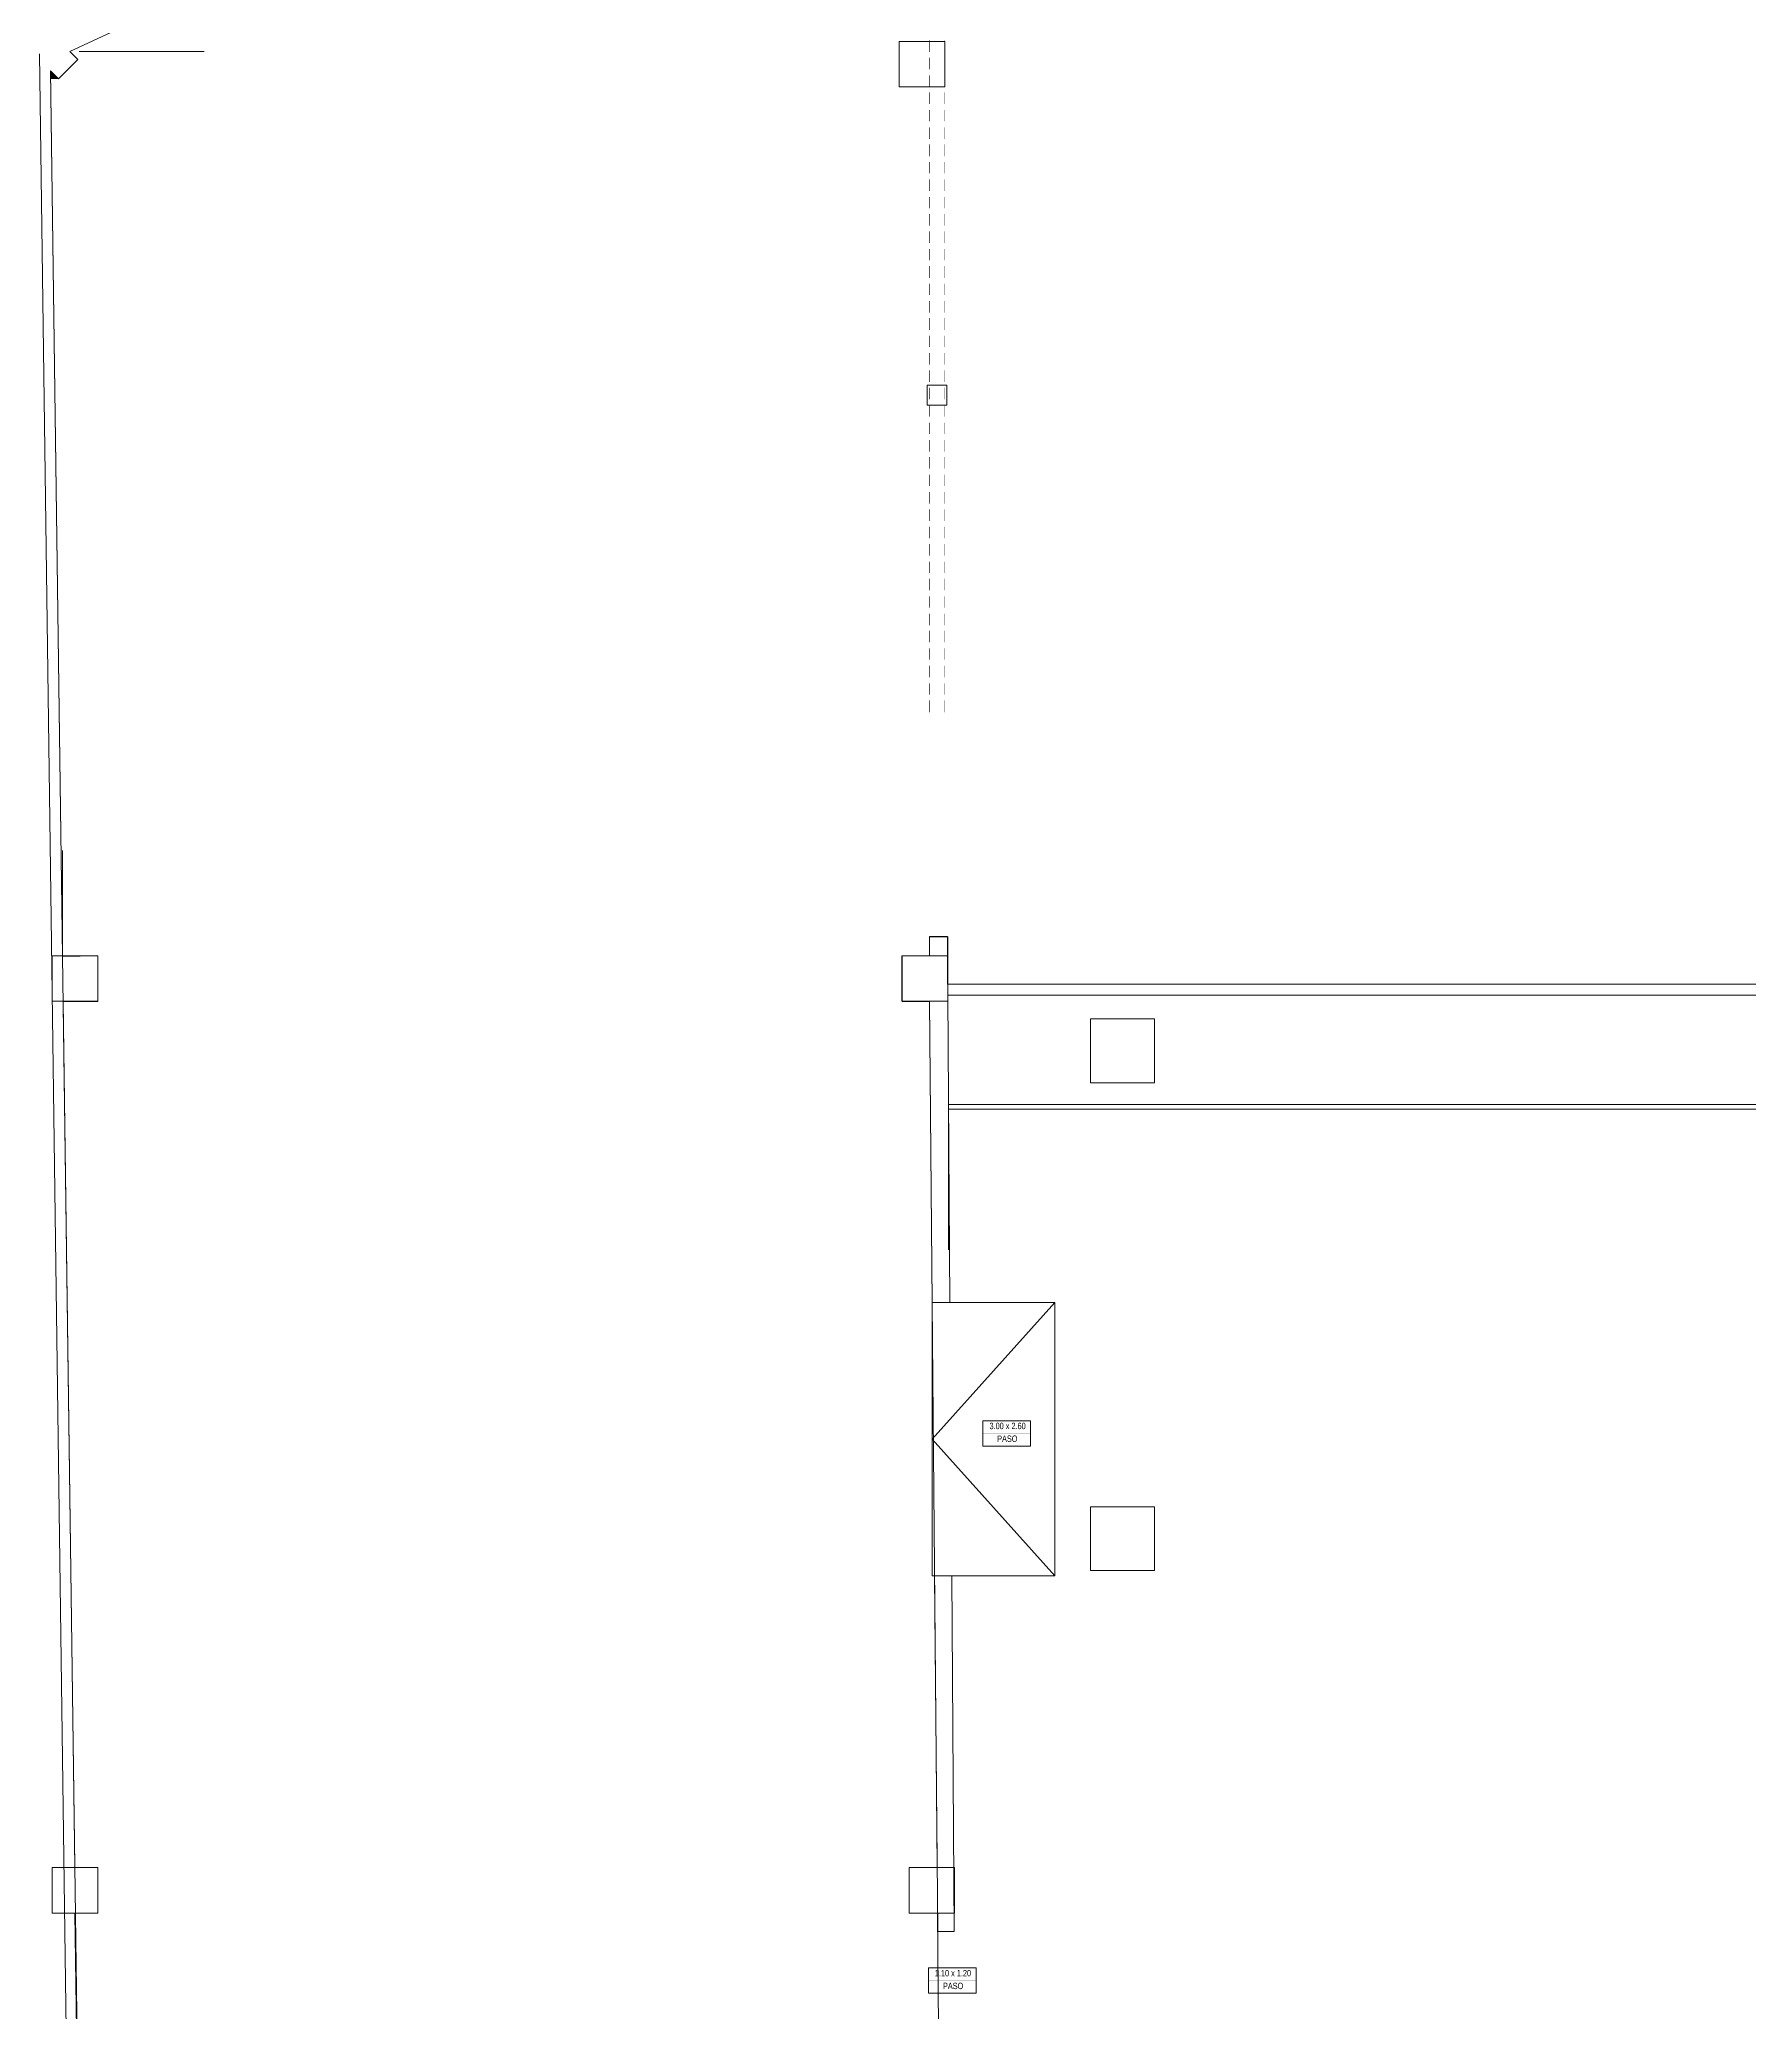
# Model space of a CAD drawing. Header units: millimetres. Extents: x -1039 to -616, y 378 to 719.
# Drawn here: x -821.91 to -800.64, y 572.84 to 597.39 of the extents above; entities that cross this region are included whole.
import ezdxf

# ---------------------------------------------------------------- set-up
doc = ezdxf.new("R2010")
doc.units = ezdxf.units.MM
for name, color, linetype, true_color in [('PDF_0', 8, 'CONTINUOUS', 0x767676), ('PDF_P-Cotas', 8, 'CONTINUOUS', 0x767676), ('PDF_P-Hatch TODO', 252, 'CONTINUOUS', 0x989898), ('PDF_P-Proyeccion', 252, 'CONTINUOUS', 0x989898)]:
    doc.layers.add(name, color=color, linetype=linetype, true_color=true_color)
for name, color, linetype in [('PDF_P-Columnas concreto', 7, 'CONTINUOUS'), ('PDF_P-M Lamina', 7, 'CONTINUOUS'), ('PDF_P-Muros Acabados', 7, 'CONTINUOUS'), ('PDF_P-Piso', 7, 'CONTINUOUS'), ('PDF_P-Texto', 7, 'CONTINUOUS'), ('PDF_Texto', 7, 'CONTINUOUS')]:
    doc.layers.add(name, color=color, linetype=linetype)
doc.styles.add('PDF Arial Narrow', font='PDF Arial Narrow')

msp = doc.modelspace()

# ---------------------------------------------------------------- linework, layer by layer
at = {"layer": 'PDF_0', "color": 30}
for points in [[(-821.776, 597.002), (-821.676, 596.901), (-821.776, 596.901)], [(-821.626, 585.99), (-821.188, 585.99), (-821.626, 585.985)]]:
    msp.add_solid(points, dxfattribs=at)
at = {"layer": 'PDF_P-Columnas concreto', "lineweight": 5}
for points in [[(-810.651, 596.801), (-811.216, 596.801), (-811.216, 597.366), (-810.651, 597.366)], [(-821.754, 585.425), (-821.754, 585.99), (-821.188, 585.99), (-821.188, 585.425)], [(-811.184, 585.425), (-811.184, 585.99), (-810.614, 585.99), (-810.614, 585.425)], [(-808.836, 584.412), (-808.043, 584.412), (-808.043, 585.206), (-808.836, 585.206)], [(-808.836, 578.344), (-808.043, 578.344), (-808.043, 579.137), (-808.836, 579.137)], [(-821.754, 574.08), (-821.754, 574.646), (-821.188, 574.646), (-821.188, 574.08)], [(-811.093, 574.08), (-811.093, 574.646), (-810.528, 574.646), (-810.528, 574.08)]]:
    msp.add_lwpolyline(points, close=True, dxfattribs=at)
at = {"layer": 'PDF_P-Cotas', "lineweight": 0}
for points in [[(-821.421, 597.243), (-819.866, 597.243)], [(-821.626, 586.104), (-821.626, 587.303)], [(-810.491, 584.084), (-808.781, 584.084)], [(-810.605, 583.97), (-810.605, 582.333)]]:
    msp.add_lwpolyline(points, dxfattribs=at)
at = {"layer": 'PDF_P-Hatch TODO', "lineweight": 0}
for points in [[(-821.318, 563.308), (-821.473, 574.078), (-821.188, 574.078), (-821.188, 574.646), (-821.473, 574.646), (-821.619, 585.422), (-821.188, 585.422), (-821.188, 585.99), (-821.628, 585.983), (-821.776, 596.999), (-821.676, 596.901), (-821.434, 597.143), (-821.535, 597.243), (-811.219, 602.031)], [(-796.131, 585.637), (-810.617, 585.637), (-810.617, 586.229), (-810.842, 586.229), (-810.842, 585.99), (-811.182, 585.99), (-811.182, 585.422), (-810.84, 585.422), (-810.744, 574.646), (-811.095, 574.646), (-811.095, 574.078), (-810.74, 574.078), (-810.644, 563.176)]]:
    msp.add_lwpolyline(points, dxfattribs=at)
at = {"layer": 'PDF_P-M Lamina', "lineweight": 5}
for points in [[(-810.605, 584.139), (-782.627, 584.139), (-782.627, 585.502)], [(-810.605, 584.084), (-782.568, 584.084), (-782.568, 585.502)]]:
    msp.add_lwpolyline(points, dxfattribs=at)
at = {"layer": 'PDF_P-Muros Acabados', "lineweight": 5}
for points in [[(-821.913, 597.211), (-821.275, 549.882), (-821.138, 549.882), (-821.776, 597.002), (-821.676, 596.901), (-821.434, 597.143), (-821.535, 597.243)], [(-810.842, 585.425), (-810.806, 581.677), (-810.587, 581.677), (-810.614, 585.502), (-782.568, 585.502), (-782.568, 585.954), (-782.796, 585.954), (-782.796, 585.639), (-810.614, 585.639), (-810.614, 586.227), (-810.842, 586.227), (-810.842, 585.99)], [(-810.742, 573.852), (-810.532, 573.852), (-810.564, 578.275), (-810.779, 578.275), (-810.738, 573.852)]]:
    msp.add_lwpolyline(points, dxfattribs=at)
msp.add_lwpolyline([(-810.87, 592.843), (-810.624, 592.843), (-810.624, 593.089), (-810.87, 593.089)], close=True, dxfattribs=at)
at = {"layer": 'PDF_P-Piso', "lineweight": 5}
msp.add_lwpolyline([(-810.806, 581.677), (-809.283, 581.677), (-809.283, 578.275), (-810.806, 578.275)], close=True, dxfattribs=at)
msp.add_lwpolyline([(-809.283, 581.677), (-810.806, 579.976), (-809.283, 578.275)], dxfattribs=at)
at = {"layer": 'PDF_P-Proyeccion', "lineweight": 0}
msp.add_lwpolyline([(-810.646, 586.227), (-810.651, 586.227)], dxfattribs=at)
at = {"layer": 'PDF_P-Proyeccion'}
for points in [[(-810.847, 597.234), (-810.838, 597.234), (-810.847, 597.38)], [(-810.838, 597.234), (-810.847, 597.38), (-810.838, 597.38)], [(-810.646, 597.38), (-810.651, 597.38), (-810.646, 597.234)], [(-810.651, 597.38), (-810.646, 597.234), (-810.651, 597.234)], [(-810.847, 597.02), (-810.838, 597.02), (-810.847, 597.166)], [(-810.838, 597.02), (-810.847, 597.166), (-810.838, 597.166)], [(-810.646, 597.166), (-810.651, 597.166), (-810.646, 597.02)], [(-810.651, 597.166), (-810.646, 597.02), (-810.651, 597.02)], [(-810.847, 596.806), (-810.838, 596.806), (-810.847, 596.947)], [(-810.838, 596.806), (-810.847, 596.947), (-810.838, 596.947)], [(-810.646, 596.947), (-810.651, 596.947), (-810.646, 596.806)], [(-810.651, 596.947), (-810.646, 596.806), (-810.651, 596.806)], [(-810.847, 596.587), (-810.838, 596.587), (-810.847, 596.733)], [(-810.838, 596.587), (-810.847, 596.733), (-810.838, 596.733)], [(-810.646, 596.733), (-810.651, 596.733), (-810.646, 596.587)], [(-810.651, 596.733), (-810.646, 596.587), (-810.651, 596.587)], [(-810.847, 596.372), (-810.838, 596.372), (-810.847, 596.514)], [(-810.838, 596.372), (-810.847, 596.514), (-810.838, 596.514)], [(-810.847, 596.154), (-810.838, 596.154), (-810.847, 596.299)], [(-810.838, 596.154), (-810.847, 596.299), (-810.838, 596.299)], [(-810.646, 596.514), (-810.651, 596.514), (-810.646, 596.372)], [(-810.651, 596.514), (-810.646, 596.372), (-810.651, 596.372)], [(-810.646, 596.299), (-810.651, 596.299), (-810.646, 596.154)], [(-810.651, 596.299), (-810.646, 596.154), (-810.651, 596.154)], [(-810.847, 595.939), (-810.838, 595.939), (-810.847, 596.085)], [(-810.838, 595.939), (-810.847, 596.085), (-810.838, 596.085)], [(-810.646, 596.085), (-810.651, 596.085), (-810.646, 595.939)], [(-810.651, 596.085), (-810.646, 595.939), (-810.651, 595.939)], [(-810.847, 595.725), (-810.838, 595.725), (-810.847, 595.866)], [(-810.838, 595.725), (-810.847, 595.866), (-810.838, 595.866)], [(-810.646, 595.866), (-810.651, 595.866), (-810.646, 595.725)], [(-810.651, 595.866), (-810.646, 595.725), (-810.651, 595.725)], [(-810.847, 595.506), (-810.838, 595.506), (-810.847, 595.652)], [(-810.838, 595.506), (-810.847, 595.652), (-810.838, 595.652)], [(-810.646, 595.652), (-810.651, 595.652), (-810.646, 595.506)], [(-810.651, 595.652), (-810.646, 595.506), (-810.651, 595.506)], [(-810.847, 595.292), (-810.838, 595.292), (-810.847, 595.433)], [(-810.838, 595.292), (-810.847, 595.433), (-810.838, 595.433)], [(-810.646, 595.433), (-810.651, 595.433), (-810.646, 595.292)], [(-810.651, 595.433), (-810.646, 595.292), (-810.651, 595.292)], [(-810.847, 595.073), (-810.838, 595.073), (-810.847, 595.219)], [(-810.838, 595.073), (-810.847, 595.219), (-810.838, 595.219)], [(-810.646, 595.219), (-810.651, 595.219), (-810.646, 595.073)], [(-810.651, 595.219), (-810.646, 595.073), (-810.651, 595.073)], [(-810.847, 594.859), (-810.838, 594.859), (-810.847, 595.004)], [(-810.838, 594.859), (-810.847, 595.004), (-810.838, 595.004)], [(-810.646, 595.004), (-810.651, 595.004), (-810.646, 594.859)], [(-810.651, 595.004), (-810.646, 594.859), (-810.651, 594.859)], [(-810.847, 594.644), (-810.838, 594.644), (-810.847, 594.786)], [(-810.838, 594.644), (-810.847, 594.786), (-810.838, 594.786)], [(-810.847, 594.425), (-810.838, 594.425), (-810.847, 594.571)], [(-810.838, 594.425), (-810.847, 594.571), (-810.838, 594.571)], [(-810.646, 594.786), (-810.651, 594.786), (-810.646, 594.644)], [(-810.651, 594.786), (-810.646, 594.644), (-810.651, 594.644)], [(-810.646, 594.571), (-810.651, 594.571), (-810.646, 594.425)], [(-810.651, 594.571), (-810.646, 594.425), (-810.651, 594.425)], [(-810.847, 594.211), (-810.838, 594.211), (-810.847, 594.352)], [(-810.838, 594.211), (-810.847, 594.352), (-810.838, 594.352)], [(-810.646, 594.352), (-810.651, 594.352), (-810.646, 594.211)], [(-810.651, 594.352), (-810.646, 594.211), (-810.651, 594.211)], [(-810.847, 593.992), (-810.838, 593.992), (-810.847, 594.138)], [(-810.838, 593.992), (-810.847, 594.138), (-810.838, 594.138)], [(-810.646, 594.138), (-810.651, 594.138), (-810.646, 593.992)], [(-810.651, 594.138), (-810.646, 593.992), (-810.651, 593.992)], [(-810.847, 593.778), (-810.838, 593.778), (-810.847, 593.924)], [(-810.838, 593.778), (-810.847, 593.924), (-810.838, 593.924)], [(-810.646, 593.924), (-810.651, 593.924), (-810.646, 593.778)], [(-810.651, 593.924), (-810.646, 593.778), (-810.651, 593.778)], [(-810.847, 593.564), (-810.838, 593.564), (-810.847, 593.705)], [(-810.838, 593.564), (-810.847, 593.705), (-810.838, 593.705)], [(-810.646, 593.705), (-810.651, 593.705), (-810.646, 593.564)], [(-810.651, 593.705), (-810.646, 593.564), (-810.651, 593.564)], [(-810.847, 593.345), (-810.838, 593.345), (-810.847, 593.491)], [(-810.838, 593.345), (-810.847, 593.491), (-810.838, 593.491)], [(-810.646, 593.491), (-810.651, 593.491), (-810.646, 593.345)], [(-810.651, 593.491), (-810.646, 593.345), (-810.651, 593.345)], [(-810.847, 593.13), (-810.838, 593.13), (-810.847, 593.276)], [(-810.838, 593.13), (-810.847, 593.276), (-810.838, 593.276)], [(-810.646, 593.276), (-810.651, 593.276), (-810.646, 593.13)], [(-810.651, 593.276), (-810.646, 593.13), (-810.651, 593.13)], [(-810.847, 592.916), (-810.838, 592.916), (-810.847, 593.058)], [(-810.838, 592.916), (-810.847, 593.058), (-810.838, 593.058)], [(-810.847, 592.697), (-810.838, 592.697), (-810.847, 592.843)], [(-810.838, 592.697), (-810.847, 592.843), (-810.838, 592.843)], [(-810.646, 593.058), (-810.651, 593.058), (-810.646, 592.916)], [(-810.651, 593.058), (-810.646, 592.916), (-810.651, 592.916)], [(-810.646, 592.843), (-810.651, 592.843), (-810.646, 592.697)], [(-810.651, 592.843), (-810.646, 592.697), (-810.651, 592.697)], [(-810.847, 592.483), (-810.838, 592.483), (-810.847, 592.624)], [(-810.838, 592.483), (-810.847, 592.624), (-810.838, 592.624)], [(-810.646, 592.624), (-810.651, 592.624), (-810.646, 592.483)], [(-810.651, 592.624), (-810.646, 592.483), (-810.651, 592.483)], [(-810.847, 592.264), (-810.838, 592.264), (-810.847, 592.41)], [(-810.838, 592.264), (-810.847, 592.41), (-810.838, 592.41)], [(-810.646, 592.41), (-810.651, 592.41), (-810.646, 592.264)], [(-810.651, 592.41), (-810.646, 592.264), (-810.651, 592.264)], [(-810.847, 592.05), (-810.838, 592.05), (-810.847, 592.196)], [(-810.838, 592.05), (-810.847, 592.196), (-810.838, 592.196)], [(-810.646, 592.196), (-810.651, 592.196), (-810.646, 592.05)], [(-810.651, 592.196), (-810.646, 592.05), (-810.651, 592.05)], [(-810.847, 591.836), (-810.838, 591.836), (-810.847, 591.977)], [(-810.838, 591.836), (-810.847, 591.977), (-810.838, 591.977)], [(-810.646, 591.977), (-810.651, 591.977), (-810.646, 591.836)], [(-810.651, 591.977), (-810.646, 591.836), (-810.651, 591.836)], [(-810.847, 591.617), (-810.838, 591.617), (-810.847, 591.763)], [(-810.838, 591.617), (-810.847, 591.763), (-810.838, 591.763)], [(-810.646, 591.763), (-810.651, 591.763), (-810.646, 591.617)], [(-810.651, 591.763), (-810.646, 591.617), (-810.651, 591.617)], [(-810.847, 591.402), (-810.838, 591.402), (-810.847, 591.544)], [(-810.838, 591.402), (-810.847, 591.544), (-810.838, 591.544)], [(-810.646, 591.544), (-810.651, 591.544), (-810.646, 591.402)], [(-810.651, 591.544), (-810.646, 591.402), (-810.651, 591.402)], [(-810.847, 591.184), (-810.838, 591.184), (-810.847, 591.329)], [(-810.838, 591.184), (-810.847, 591.329), (-810.838, 591.329)], [(-810.646, 591.329), (-810.651, 591.329), (-810.646, 591.184)], [(-810.651, 591.329), (-810.646, 591.184), (-810.651, 591.184)], [(-810.847, 590.969), (-810.838, 590.969), (-810.847, 591.115)], [(-810.838, 590.969), (-810.847, 591.115), (-810.838, 591.115)], [(-810.847, 590.755), (-810.838, 590.755), (-810.847, 590.896)], [(-810.838, 590.755), (-810.847, 590.896), (-810.838, 590.896)], [(-810.646, 591.115), (-810.651, 591.115), (-810.646, 590.969)], [(-810.651, 591.115), (-810.646, 590.969), (-810.651, 590.969)], [(-810.646, 590.896), (-810.651, 590.896), (-810.646, 590.755)], [(-810.651, 590.896), (-810.646, 590.755), (-810.651, 590.755)], [(-810.847, 590.536), (-810.838, 590.536), (-810.847, 590.682)], [(-810.838, 590.536), (-810.847, 590.682), (-810.838, 590.682)], [(-810.646, 590.682), (-810.651, 590.682), (-810.646, 590.536)], [(-810.651, 590.682), (-810.646, 590.536), (-810.651, 590.536)], [(-810.847, 590.322), (-810.838, 590.322), (-810.847, 590.463)], [(-810.838, 590.322), (-810.847, 590.463), (-810.838, 590.463)], [(-810.646, 590.463), (-810.651, 590.463), (-810.646, 590.322)], [(-810.651, 590.463), (-810.646, 590.322), (-810.651, 590.322)], [(-810.847, 590.103), (-810.838, 590.103), (-810.847, 590.249)], [(-810.838, 590.103), (-810.847, 590.249), (-810.838, 590.249)], [(-810.646, 590.249), (-810.651, 590.249), (-810.646, 590.103)], [(-810.651, 590.249), (-810.646, 590.103), (-810.651, 590.103)], [(-810.847, 589.889), (-810.838, 589.889), (-810.847, 590.034)], [(-810.838, 589.889), (-810.847, 590.034), (-810.838, 590.034)], [(-810.646, 590.034), (-810.651, 590.034), (-810.646, 589.889)], [(-810.651, 590.034), (-810.646, 589.889), (-810.651, 589.889)], [(-810.847, 589.674), (-810.838, 589.674), (-810.847, 589.816)], [(-810.838, 589.674), (-810.847, 589.816), (-810.838, 589.816)], [(-810.646, 589.816), (-810.651, 589.816), (-810.646, 589.674)], [(-810.651, 589.816), (-810.646, 589.674), (-810.651, 589.674)], [(-810.847, 589.455), (-810.838, 589.455), (-810.847, 589.601)], [(-810.838, 589.455), (-810.847, 589.601), (-810.838, 589.601)], [(-810.646, 589.601), (-810.651, 589.601), (-810.646, 589.455)], [(-810.651, 589.601), (-810.646, 589.455), (-810.651, 589.455)], [(-810.847, 589.241), (-810.838, 589.241), (-810.847, 589.382)], [(-810.838, 589.241), (-810.847, 589.382), (-810.838, 589.382)], [(-810.847, 589.022), (-810.838, 589.022), (-810.847, 589.168)], [(-810.838, 589.022), (-810.847, 589.168), (-810.838, 589.168)], [(-810.646, 589.382), (-810.651, 589.382), (-810.646, 589.241)], [(-810.651, 589.382), (-810.646, 589.241), (-810.651, 589.241)], [(-810.646, 589.168), (-810.651, 589.168), (-810.646, 589.022)], [(-810.651, 589.168), (-810.646, 589.022), (-810.651, 589.022)], [(-810.651, 586.227), (-810.651, 586.232), (-810.842, 586.227)], [(-810.651, 586.232), (-810.842, 586.227), (-810.842, 586.232)]]:
    msp.add_solid(points, dxfattribs=at)
at = {"layer": 'PDF_P-Texto', "lineweight": 0}
for points in [[(-810.179, 580.206), (-809.584, 580.206), (-809.584, 579.889), (-810.179, 579.889)], [(-810.854, 573.401), (-810.259, 573.401), (-810.259, 573.084), (-810.854, 573.084)]]:
    msp.add_lwpolyline(points, close=True, dxfattribs=at)
at = {"layer": 'PDF_P-Texto'}
for points in [[(-809.584, 580.04), (-809.584, 580.053), (-810.177, 580.04)], [(-809.584, 580.053), (-810.177, 580.04), (-810.177, 580.053)], [(-810.259, 573.237), (-810.259, 573.25), (-810.856, 573.237)], [(-810.259, 573.25), (-810.856, 573.237), (-810.856, 573.25)]]:
    msp.add_solid(points, dxfattribs=at)

# ---------------------------------------------------------------- texts
at = {"layer": 'PDF_Texto', "attachment_point": 4, "style": 'PDF Arial Narrow'}
for s, insert, char_height, width in [('3.00 x 2.60', (-810.094, 580.141), 0.07941, 0.57793), ('PASO', (-809.999, 579.982), 0.0794, 0.2647), ('1.10 x 1.20', (-810.774, 573.333), 0.07941, 0.52499), ('PASO', (-810.673, 573.174), 0.0794, 0.2647)]:
    msp.add_mtext(s, dxfattribs=dict(at, insert=insert, char_height=char_height, width=width))

doc.saveas('drawing.dxf')
